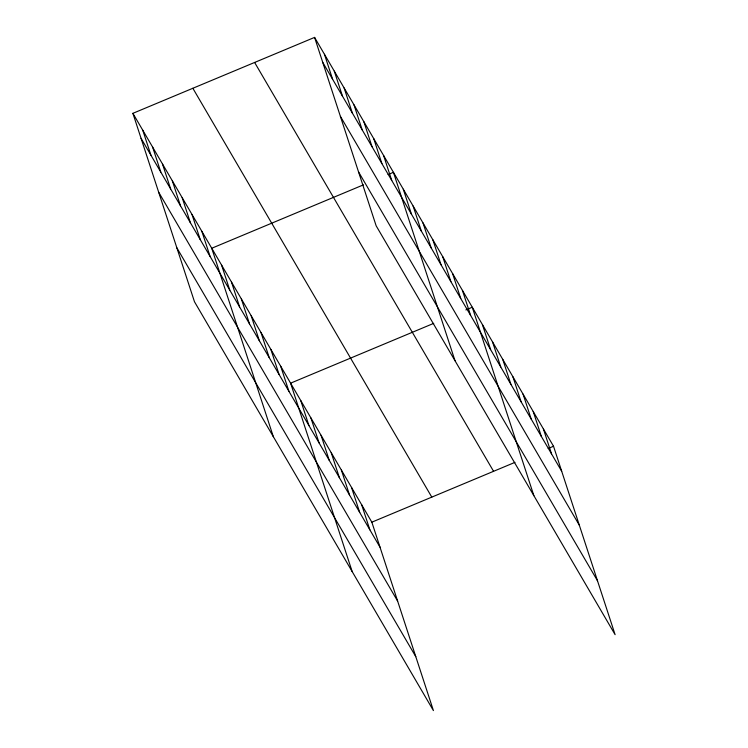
<?xml version="1.0" encoding="UTF-8"?>
<svg xmlns="http://www.w3.org/2000/svg" width="748" height="748" viewBox="0 0 748 748"><rect width="100%" height="100%" fill="white"/><g stroke="black" fill="none" stroke-linecap="round" stroke-linejoin="round"><path stroke-width="1.12" d="M132.892 113.331L371.84 522.179L433.419 710.6L194.48 301.753L132.892 113.331L314.581 37.4L553.52 446.247L615.108 634.669L376.16 225.821L314.581 37.4M363.453 184.85L211.749 248.252L273.329 436.673M388.081 174.555L393.429 172.321L455.018 360.742M433.737 323.351L290.598 383.172L352.177 571.594M465.854 309.924L472.278 307.241L533.866 495.662M371.84 522.179L514.979 462.358M548.172 448.491L553.52 446.247M322.753 62.402L561.692 471.259M340.377 116.333L579.317 525.18M358.535 171.89L597.474 580.738M254.619 62.458L493.568 471.305M192.853 88.273L431.792 497.121M141.073 138.343L380.012 547.19M158.698 192.264L397.637 601.111M176.855 247.822L415.795 656.679M543.366 428.875L551.538 453.877M533.212 411.494L541.384 436.505M523.058 394.121L531.23 419.123M512.904 376.749L521.076 401.751M502.75 359.367L510.921 384.379M492.586 341.995L500.767 366.997M482.432 324.613L490.604 349.625M462.423 290.374L470.595 315.385M452.568 273.506L460.74 298.517M442.713 256.648L450.885 281.65M432.858 239.781L441.03 264.783M423.003 222.913L431.175 247.925M413.139 206.046L421.311 231.057M403.284 189.188L411.456 214.19M383.574 155.453L391.746 180.464M373.719 138.586L381.891 163.597M363.865 121.728L372.036 146.73M354 104.86L362.182 129.862M344.145 87.993L352.317 113.004M334.291 71.125L342.462 96.137M324.436 54.267L332.608 79.269M361.686 504.807L369.858 529.808M351.523 487.434L359.704 512.436M341.369 470.053L349.54 495.064M331.214 452.68L339.386 477.682M321.06 435.299L329.232 460.31M310.906 417.926L319.078 442.928M300.752 400.554L308.924 425.556M280.743 366.305L288.915 391.316M270.888 349.447L279.06 374.449M261.024 332.579L269.205 357.581M251.169 315.712L259.341 340.723M241.314 298.845L249.486 323.856M231.459 281.987L239.631 306.989M221.604 265.119L229.776 290.121M201.885 231.384L210.066 256.396M192.03 214.526L200.202 239.528M182.175 197.659L190.347 222.661M172.321 180.792L180.492 205.803M162.466 163.924L170.638 188.935M152.611 147.066L160.783 172.068M142.756 130.199L150.928 155.201"/></g></svg>
